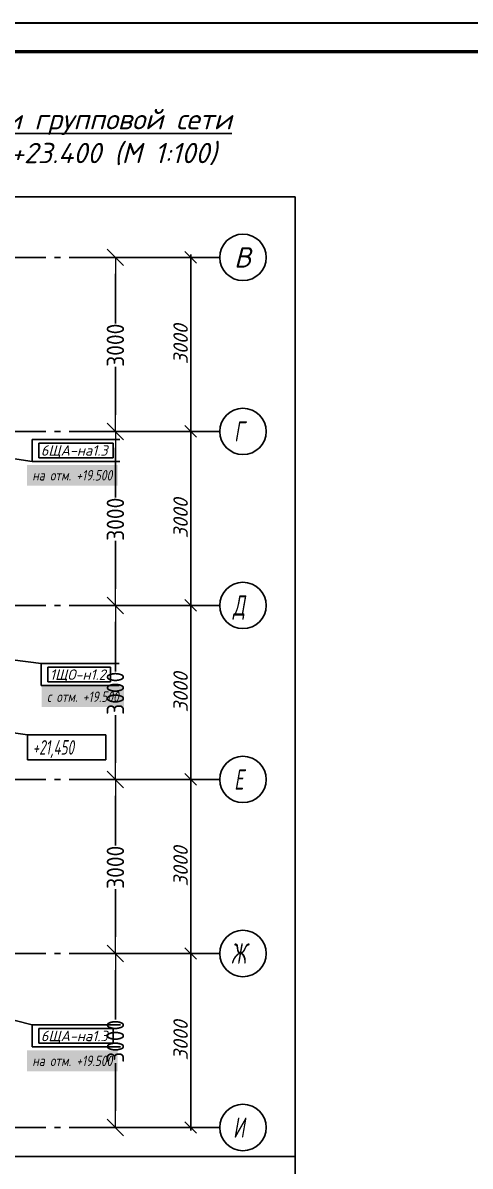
# Model space of a CAD drawing. Header units: millimetres. Extents: x 0 to 622, y 0 to 297.
# Drawn here: x 146.6 to 223.8, y 99.9 to 297 of the extents above; entities that cross this region are included whole.
import ezdxf

# ---------------------------------------------------------------- set-up
doc = ezdxf.new("R2010")
doc.units = ezdxf.units.MM
doc.linetypes.add('ГОСТ 2.303 5', pattern=[24, 20, -1.5, 1, -1.5])
for name, color, linetype in [('Viewport1ForCustomObjects_0', 7, 'Continuous'), ('Viewport2ForCustomObjects_0', 7, 'Continuous'), ('Рамка', 7, 'Continuous'), ('Строительные оси', 7, 'Continuous'), ('ЭС', 7, 'Continuous')]:
    doc.layers.add(name, color=color, linetype=linetype)
doc.styles.add('1.8', font='isocpeui.ttf', dxfattribs={"height": 1.8})
doc.styles.add('2.5', font='isocpeui.ttf')
doc.styles.add('3.5', font='isocpeui.ttf', dxfattribs={"height": 3.5})
doc.styles.add('CustomTextStyle134', font='isocpeui.ttf', dxfattribs={"width": 0.987755, "height": 1.8})
doc.styles.add('CustomTextStyle135', font='isocpeui.ttf', dxfattribs={"width": 0.987755, "height": 1.8})
doc.styles.add('CustomTextStyle136', font='isocpeui.ttf', dxfattribs={"width": 0.987755, "height": 1.8})
doc.styles.add('CustomTextStyle23', font='isocpeui.ttf', dxfattribs={"width": 0.651774, "height": 3.5})
doc.styles.add('CustomTextStyle25', font='isocpeui.ttf', dxfattribs={"width": 0.651774, "height": 3.5})
doc.styles.add('CustomTextStyle27', font='isocpeui.ttf', dxfattribs={"width": 0.651774, "height": 3.5})
doc.styles.add('CustomTextStyle29', font='isocpeui.ttf', dxfattribs={"width": 0.651774, "height": 3.5})
doc.styles.add('CustomTextStyle31', font='isocpeui.ttf', dxfattribs={"width": 0.651774, "height": 3.5})
doc.styles.add('CustomTextStyle37', font='isocpeui.ttf', dxfattribs={"width": 0.987755, "height": 3.5})
doc.styles.add('CustomTextStyle5', font='isocpeui.ttf', dxfattribs={"width": 0.651774, "height": 2.5})
doc.styles.add('СПКБ-0000-000-АР#007$0$СГЕНЕРИР_СТИЛЬ_3', font='isocp.shx')
doc.dimstyles.new('ISO-100', dxfattribs={"dimtxt": 2.5, "dimasz": 2, "dimexe": 0.5, "dimexo": 0.5, "dimgap": 0.5, "dimtad": 1, "dimdec": 0, "dimlfac": 100, "dimzin": 0, "dimdsep": 46, "dimtxsty": '2.5', "dimblk": 'OBLIQUE', "dimcen": 0, "dimdle": 0.5, "dimclrd": 3, "dimclre": 3, "dimadec": 0, "dimazin": 0, "dimtfac": 1, "dimtdec": 0, "dimtmove": 0, "dimatfit": 1, "dimfxl": 1, "dimtolj": 1, "dimtzin": 0, "dimlwd": -1, "dimarcsym": 0})
doc.dimstyles.new('СПКБ-0000-000-АР#007$0$СГЕНЕРИР_СТИЛЬ__2', dxfattribs={"dimtxt": 300, "dimasz": 285, "dimexe": 0.18, "dimexo": 0, "dimgap": 0.09, "dimtad": 1, "dimdec": 0, "dimzin": 0, "dimdsep": 46, "dimtxsty": 'СПКБ-0000-000-АР#007$0$СГЕНЕРИР_СТИЛЬ_3', "dimblk": 'СПКБ-0000-000-АР#007$0$ARROWHEAD_6', "dimblk1": 'СПКБ-0000-000-АР#007$0$ARROWHEAD_6', "dimblk2": 'СПКБ-0000-000-АР#007$0$ARROWHEAD_6', "dimcen": 0.09, "dimclrd": 256, "dimclre": 256, "dimclrt": 6, "dimadec": 0, "dimazin": 0, "dimtfac": 1, "dimtdec": 4, "dimtmove": 0, "dimatfit": 3, "dimfxl": 1, "dimtolj": 1, "dimtzin": 0, "dimarcsym": 0})

# ---------------------------------------------------------------- blocks, each defined once
blk = doc.blocks.new('_Oblique')
at = {"color": 0, "linetype": 'ByBlock', "lineweight": -2}
blk.add_line((-0.5, -0.5), (0.5, 0.5), dxfattribs=at)
blk = doc.blocks.new('*D268')
at = {"layer": 'Defpoints', "color": 0, "ltscale": 100, "transparency": 16777216}
for p in [(175.59, 136.57), (180.59, 136.57), (180.59, 106.57)]:
    blk.add_point(p, dxfattribs=at)
at = {"layer": 'Строительные оси', "color": 3, "lineweight": -2, "ltscale": 100, "transparency": 16777216}
for p, q in [((180.09, 136.57), (175.09, 136.57)), ((180.09, 106.57), (175.09, 106.57))]:
    blk.add_line(p, q, dxfattribs=at)
at = {"layer": 'Строительные оси', "color": 3, "ltscale": 100, "transparency": 16777216}
blk.add_line((175.59, 106.07), (175.59, 137.07), dxfattribs=at)
at = {"layer": 'Строительные оси', "color": 3, "ltscale": 100, "transparency": 16777216, "xscale": 2, "yscale": 2, "zscale": 2}
for p, rotation in [((175.59, 136.57), 90), ((175.59, 106.57), 270)]:
    blk.add_blockref('_Oblique', p, dxfattribs=dict(at, rotation=rotation))
at = {"layer": 'Строительные оси', "color": 0, "ltscale": 100, "transparency": 16777216, "insert": (173.84, 121.57), "char_height": 2.5, "attachment_point": 5, "rotation": 90, "style": '2.5'}
blk.add_mtext('\\A1;3000', dxfattribs=at)
blk = doc.blocks.new('*D269')
at = {"layer": 'Defpoints', "color": 0, "ltscale": 100, "transparency": 16777216}
for p in [(175.59, 166.57), (180.59, 166.57), (180.59, 136.57)]:
    blk.add_point(p, dxfattribs=at)
at = {"layer": 'Строительные оси', "color": 3, "lineweight": -2, "ltscale": 100, "transparency": 16777216}
for p, q in [((180.09, 166.57), (175.09, 166.57)), ((180.09, 136.57), (175.09, 136.57))]:
    blk.add_line(p, q, dxfattribs=at)
at = {"layer": 'Строительные оси', "color": 3, "ltscale": 100, "transparency": 16777216}
blk.add_line((175.59, 136.07), (175.59, 167.07), dxfattribs=at)
at = {"layer": 'Строительные оси', "color": 3, "ltscale": 100, "transparency": 16777216, "xscale": 2, "yscale": 2, "zscale": 2}
for p, rotation in [((175.59, 166.57), 90), ((175.59, 136.57), 270)]:
    blk.add_blockref('_Oblique', p, dxfattribs=dict(at, rotation=rotation))
at = {"layer": 'Строительные оси', "color": 0, "ltscale": 100, "transparency": 16777216, "insert": (173.84, 151.57), "char_height": 2.5, "attachment_point": 5, "rotation": 90, "style": '2.5'}
blk.add_mtext('\\A1;3000', dxfattribs=at)
blk = doc.blocks.new('*D270')
at = {"layer": 'Defpoints', "color": 0, "ltscale": 100, "transparency": 16777216}
for p in [(175.59, 196.57), (180.59, 196.57), (180.59, 166.57)]:
    blk.add_point(p, dxfattribs=at)
at = {"layer": 'Строительные оси', "color": 3, "lineweight": -2, "ltscale": 100, "transparency": 16777216}
for p, q in [((180.09, 196.57), (175.09, 196.57)), ((180.09, 166.57), (175.09, 166.57))]:
    blk.add_line(p, q, dxfattribs=at)
at = {"layer": 'Строительные оси', "color": 3, "ltscale": 100, "transparency": 16777216}
blk.add_line((175.59, 166.07), (175.59, 197.07), dxfattribs=at)
at = {"layer": 'Строительные оси', "color": 3, "ltscale": 100, "transparency": 16777216, "xscale": 2, "yscale": 2, "zscale": 2}
for p, rotation in [((175.59, 196.57), 90), ((175.59, 166.57), 270)]:
    blk.add_blockref('_Oblique', p, dxfattribs=dict(at, rotation=rotation))
at = {"layer": 'Строительные оси', "color": 0, "ltscale": 100, "transparency": 16777216, "insert": (173.84, 181.57), "char_height": 2.5, "attachment_point": 5, "rotation": 90, "style": '2.5'}
blk.add_mtext('\\A1;3000', dxfattribs=at)
blk = doc.blocks.new('*D271')
at = {"layer": 'Defpoints', "color": 0, "ltscale": 100, "transparency": 16777216}
for p in [(175.59, 226.57), (180.59, 226.57), (180.59, 196.57)]:
    blk.add_point(p, dxfattribs=at)
at = {"layer": 'Строительные оси', "color": 3, "ltscale": 100, "transparency": 16777216}
blk.add_line((175.59, 196.07), (175.59, 227.07), dxfattribs=at)
at = {"layer": 'Строительные оси', "color": 3, "lineweight": -2, "ltscale": 100, "transparency": 16777216}
for p, q in [((180.09, 226.57), (175.09, 226.57)), ((180.09, 196.57), (175.09, 196.57))]:
    blk.add_line(p, q, dxfattribs=at)
at = {"layer": 'Строительные оси', "color": 3, "ltscale": 100, "transparency": 16777216, "xscale": 2, "yscale": 2, "zscale": 2}
for p, rotation in [((175.59, 226.57), 90), ((175.59, 196.57), 270)]:
    blk.add_blockref('_Oblique', p, dxfattribs=dict(at, rotation=rotation))
at = {"layer": 'Строительные оси', "color": 0, "ltscale": 100, "transparency": 16777216, "insert": (173.84, 211.57), "char_height": 2.5, "attachment_point": 5, "rotation": 90, "style": '2.5'}
blk.add_mtext('\\A1;3000', dxfattribs=at)
blk = doc.blocks.new('*D272')
at = {"layer": 'Defpoints', "color": 0, "ltscale": 100, "transparency": 16777216}
for p in [(175.59, 256.57), (180.59, 256.57), (180.59, 226.57)]:
    blk.add_point(p, dxfattribs=at)
at = {"layer": 'Строительные оси', "color": 3, "lineweight": -2, "ltscale": 100, "transparency": 16777216}
for p, q in [((180.09, 256.57), (175.09, 256.57)), ((180.09, 226.57), (175.09, 226.57))]:
    blk.add_line(p, q, dxfattribs=at)
at = {"layer": 'Строительные оси', "color": 3, "ltscale": 100, "transparency": 16777216}
blk.add_line((175.59, 226.07), (175.59, 257.07), dxfattribs=at)
at = {"layer": 'Строительные оси', "color": 3, "ltscale": 100, "transparency": 16777216, "xscale": 2, "yscale": 2, "zscale": 2}
for p, rotation in [((175.59, 256.57), 90), ((175.59, 226.57), 270)]:
    blk.add_blockref('_Oblique', p, dxfattribs=dict(at, rotation=rotation))
at = {"layer": 'Строительные оси', "color": 0, "ltscale": 100, "transparency": 16777216, "insert": (173.84, 241.57), "char_height": 2.5, "attachment_point": 5, "rotation": 90, "style": '2.5'}
blk.add_mtext('\\A1;3000', dxfattribs=at)
blk = doc.blocks.new('СПКБ-0000-000-АР#007$0$ARROWHEAD_6')
at = {"color": 0, "linetype": 'Continuous', "lineweight": 0}
for p, q in [((0, 0), (-1, 0)), ((-0.5, -0.5), (0.5, 0.5))]:
    blk.add_line(p, q, dxfattribs=at)
blk = doc.blocks.new('*D273')
at = {"color": 161, "linetype": 'Continuous', "lineweight": -2, "true_color": 0x40a5ff, "transparency": 16777216}
for p, q in [((175.57, 136.57), (162.59, 136.57)), ((162.59, 133.72), (162.59, 125.19)), ((162.59, 109.42), (162.59, 117.68)), ((175.57, 106.57), (162.59, 106.57))]:
    blk.add_line(p, q, dxfattribs=at)
at = {"layer": 'Defpoints', "color": 0, "linetype": 'Continuous', "transparency": 16777216}
for p in [(162.59, 136.57), (175.57, 136.57), (175.57, 106.57)]:
    blk.add_point(p, dxfattribs=at)
at = {"color": 161, "linetype": 'Continuous', "lineweight": -2, "true_color": 0x40a5ff, "transparency": 16777216, "xscale": 2.85, "yscale": 2.85, "zscale": 2.85}
for p, rotation in [((162.59, 136.57), 90), ((162.59, 106.57), 270)]:
    blk.add_blockref('СПКБ-0000-000-АР#007$0$ARROWHEAD_6', p, dxfattribs=dict(at, rotation=rotation))
at = {"color": 6, "linetype": 'Continuous', "lineweight": 25, "transparency": 16777216, "insert": (162.59, 121.43), "char_height": 3, "attachment_point": 5, "rotation": 90, "style": 'СПКБ-0000-000-АР#007$0$СГЕНЕРИР_СТИЛЬ_3'}
blk.add_mtext('\\A1;3000', dxfattribs=at)
blk = doc.blocks.new('*D274')
at = {"color": 161, "linetype": 'Continuous', "lineweight": -2, "true_color": 0x40a5ff, "transparency": 16777216}
for p, q in [((175.57, 166.57), (162.59, 166.57)), ((162.59, 163.72), (162.59, 155.19)), ((162.59, 139.42), (162.59, 147.68)), ((175.57, 136.57), (162.59, 136.57))]:
    blk.add_line(p, q, dxfattribs=at)
at = {"layer": 'Defpoints', "color": 0, "linetype": 'Continuous', "transparency": 16777216}
for p in [(162.59, 166.57), (175.57, 166.57), (175.57, 136.57)]:
    blk.add_point(p, dxfattribs=at)
at = {"color": 161, "linetype": 'Continuous', "lineweight": -2, "true_color": 0x40a5ff, "transparency": 16777216, "xscale": 2.85, "yscale": 2.85, "zscale": 2.85}
for p, rotation in [((162.59, 166.57), 90), ((162.59, 136.57), 270)]:
    blk.add_blockref('СПКБ-0000-000-АР#007$0$ARROWHEAD_6', p, dxfattribs=dict(at, rotation=rotation))
at = {"color": 6, "linetype": 'Continuous', "lineweight": 25, "transparency": 16777216, "insert": (162.59, 151.43), "char_height": 3, "attachment_point": 5, "rotation": 90, "style": 'СПКБ-0000-000-АР#007$0$СГЕНЕРИР_СТИЛЬ_3'}
blk.add_mtext('\\A1;3000', dxfattribs=at)
blk = doc.blocks.new('*D275')
at = {"color": 161, "linetype": 'Continuous', "lineweight": -2, "true_color": 0x40a5ff, "transparency": 16777216}
for p, q in [((175.57, 196.57), (162.59, 196.57)), ((162.59, 193.72), (162.59, 185.19)), ((162.59, 169.42), (162.59, 177.68)), ((175.57, 166.57), (162.59, 166.57))]:
    blk.add_line(p, q, dxfattribs=at)
at = {"layer": 'Defpoints', "color": 0, "linetype": 'Continuous', "transparency": 16777216}
for p in [(162.59, 196.57), (175.57, 196.57), (175.57, 166.57)]:
    blk.add_point(p, dxfattribs=at)
at = {"color": 161, "linetype": 'Continuous', "lineweight": -2, "true_color": 0x40a5ff, "transparency": 16777216, "xscale": 2.85, "yscale": 2.85, "zscale": 2.85}
for p, rotation in [((162.59, 196.57), 90), ((162.59, 166.57), 270)]:
    blk.add_blockref('СПКБ-0000-000-АР#007$0$ARROWHEAD_6', p, dxfattribs=dict(at, rotation=rotation))
at = {"color": 6, "linetype": 'Continuous', "lineweight": 25, "transparency": 16777216, "insert": (162.59, 181.43), "char_height": 3, "attachment_point": 5, "rotation": 90, "style": 'СПКБ-0000-000-АР#007$0$СГЕНЕРИР_СТИЛЬ_3'}
blk.add_mtext('\\A1;3000', dxfattribs=at)
blk = doc.blocks.new('*D276')
at = {"color": 161, "linetype": 'Continuous', "lineweight": -2, "true_color": 0x40a5ff, "transparency": 16777216}
for p, q in [((175.57, 226.57), (162.59, 226.57)), ((162.59, 223.72), (162.59, 215.19)), ((162.59, 199.42), (162.59, 207.68)), ((175.57, 196.57), (162.59, 196.57))]:
    blk.add_line(p, q, dxfattribs=at)
at = {"layer": 'Defpoints', "color": 0, "linetype": 'Continuous', "transparency": 16777216}
for p in [(162.59, 226.57), (175.57, 226.57), (175.57, 196.57)]:
    blk.add_point(p, dxfattribs=at)
at = {"color": 161, "linetype": 'Continuous', "lineweight": -2, "true_color": 0x40a5ff, "transparency": 16777216, "xscale": 2.85, "yscale": 2.85, "zscale": 2.85}
for p, rotation in [((162.59, 226.57), 90), ((162.59, 196.57), 270)]:
    blk.add_blockref('СПКБ-0000-000-АР#007$0$ARROWHEAD_6', p, dxfattribs=dict(at, rotation=rotation))
at = {"color": 6, "linetype": 'Continuous', "lineweight": 25, "transparency": 16777216, "insert": (162.59, 211.43), "char_height": 3, "attachment_point": 5, "rotation": 90, "style": 'СПКБ-0000-000-АР#007$0$СГЕНЕРИР_СТИЛЬ_3'}
blk.add_mtext('\\A1;3000', dxfattribs=at)
blk = doc.blocks.new('*D277')
at = {"color": 161, "linetype": 'Continuous', "lineweight": -2, "true_color": 0x40a5ff, "transparency": 16777216}
for p, q in [((175.57, 256.57), (162.59, 256.57)), ((162.59, 253.72), (162.59, 245.19)), ((162.59, 229.42), (162.59, 237.68)), ((175.57, 226.57), (162.59, 226.57))]:
    blk.add_line(p, q, dxfattribs=at)
at = {"layer": 'Defpoints', "color": 0, "linetype": 'Continuous', "transparency": 16777216}
for p in [(162.59, 256.57), (175.57, 256.57), (175.57, 226.57)]:
    blk.add_point(p, dxfattribs=at)
at = {"color": 161, "linetype": 'Continuous', "lineweight": -2, "true_color": 0x40a5ff, "transparency": 16777216, "xscale": 2.85, "yscale": 2.85, "zscale": 2.85}
for p, rotation in [((162.59, 256.57), 90), ((162.59, 226.57), 270)]:
    blk.add_blockref('СПКБ-0000-000-АР#007$0$ARROWHEAD_6', p, dxfattribs=dict(at, rotation=rotation))
at = {"color": 6, "linetype": 'Continuous', "lineweight": 25, "transparency": 16777216, "insert": (162.59, 241.43), "char_height": 3, "attachment_point": 5, "rotation": 90, "style": 'СПКБ-0000-000-АР#007$0$СГЕНЕРИР_СТИЛЬ_3'}
blk.add_mtext('\\A1;3000', dxfattribs=at)
blk = doc.blocks.new('*E279')
at = {"layer": 'Строительные оси', "color": 3, "linetype": 'ГОСТ 2.303 5', "lineweight": 25}
for p, q in [((118.19, 155), (0, 155)), ((124.19, 155), (118.19, 155)), ((118.19, 125), (0, 125)), ((124.19, 125), (118.19, 125)), ((118.19, 95), (0, 95)), ((124.19, 95), (118.19, 95)), ((118.19, 65), (0, 65)), ((124.19, 65), (118.19, 65)), ((118.19, 35), (0, 35)), ((124.19, 35), (118.19, 35)), ((118.19, 5), (0, 5)), ((124.19, 5), (118.19, 5))]:
    blk.add_line(p, q, dxfattribs=at)
at = {"layer": 'Строительные оси', "color": 3, "linetype": 'Continuous', "lineweight": 25}
for centre in [(128.19, 155), (128.19, 125), (128.19, 95), (128.19, 65), (128.19, 35), (128.19, 5)]:
    blk.add_circle(centre, 4, dxfattribs=at)
at = {"layer": 'ЭС', "color": 6, "linetype": 'Continuous'}
for p, q in [((86.21, 73.36), (91.03, 72.68)), ((104.52, 72.68), (91.03, 72.68)), ((91.03, 72.68), (91.03, 68.38)), ((104.52, 68.38), (104.52, 72.68)), ((91.03, 68.38), (104.52, 68.38))]:
    blk.add_line(p, q, dxfattribs=at)
at = {"layer": 'Строительные оси', "linetype": 'Continuous', "lineweight": 25}
for s, style, width, p in [('В', 'CustomTextStyle37', 0.987755, (126.65, 153.25)), ('Г', 'CustomTextStyle31', 0.651774, (126.66, 123.25)), ('Д', 'CustomTextStyle29', 0.651774, (126.47, 93.25)), ('Е', 'CustomTextStyle27', 0.651774, (126.66, 63.25)), ('Ж', 'CustomTextStyle25', 0.651774, (126.12, 33.25)), ('И', 'CustomTextStyle23', 0.651774, (126.48, 3.25))]:
    blk.add_text(s, height=3.5, dxfattribs=dict(at, style=style, width=width)).set_placement(p)
at = {"layer": 'ЭС', "color": 7, "linetype": 'Continuous', "style": 'CustomTextStyle5', "width": 0.651774}
blk.add_text('+21,450', height=2.5, dxfattribs=at).set_placement((91.93, 69.28))
blk = doc.blocks.new('CustomObjectsInViewport1_0')
at = {"layer": 'ЭС'}
for p, q in [((148.24, 225.19), (163.36, 225.19)), ((148.24, 225.19), (148.24, 221.39)), ((132.72, 223.76), (148.24, 221.39)), ((148.24, 221.39), (163.36, 221.39)), ((130.84, 189.03), (149.8, 186.54)), ((149.8, 186.54), (163.23, 186.54)), ((149.8, 182.74), (149.8, 186.54)), ((149.8, 182.74), (163.23, 182.74)), ((132.75, 128.27), (148.24, 124.25)), ((148.24, 124.25), (163.45, 124.25)), ((148.24, 120.45), (148.24, 124.25)), ((148.24, 120.45), (163.45, 120.45))]:
    blk.add_line(p, q, dxfattribs=at)
at = {"layer": 'ЭС', "color": 7, "true_color": 0xffffff}
for p, q in [((162.22, 224.55), (149.38, 224.55)), ((149.38, 224.55), (149.38, 222.03)), ((162.22, 222.03), (162.22, 224.55)), ((149.38, 222.03), (162.22, 222.03)), ((149.38, 222.03), (149.38, 222.03)), ((161.72, 185.9), (150.94, 185.9)), ((150.94, 185.9), (150.94, 183.38)), ((161.72, 183.38), (161.72, 185.9)), ((150.94, 183.38), (161.72, 183.38)), ((150.94, 183.38), (150.94, 183.38)), ((162.22, 123.61), (149.38, 123.61)), ((149.38, 123.61), (149.38, 121.09)), ((162.22, 121.09), (162.22, 123.61)), ((149.38, 121.09), (162.22, 121.09)), ((149.38, 121.09), (149.38, 121.09))]:
    blk.add_line(p, q, dxfattribs=at)
at = {"layer": 'ЭС', "width": 0.987755}
for s, style, p in [('6ЩА-на1.3', 'CustomTextStyle135', (149.74, 222.39)), ('1ЩО-н1.2', 'CustomTextStyle136', (151.3, 183.74)), ('6ЩА-на1.3', 'CustomTextStyle134', (149.74, 121.45))]:
    blk.add_text(s, height=1.8, dxfattribs=dict(at, style=style)).set_placement(p)
blk = doc.blocks.new('*E278')
at = {"color": 161, "linetype": 'Continuous', "lineweight": 25, "true_color": 0x40a5ff}
for base, p1, p2, picture, middle in [((121.121, 155.75), (134.1, 125.75), (134.1, 155.75), '*D277', (121.121, 140.615)), ((121.121, 125.75), (134.1, 95.75), (134.1, 125.75), '*D276', (121.121, 110.615)), ((121.121, 95.75), (134.1, 65.75), (134.1, 95.75), '*D275', (121.121, 80.615)), ((121.121, 65.75), (134.1, 35.75), (134.1, 65.75), '*D274', (121.121, 50.615)), ((121.121, 35.75), (134.1, 5.75), (134.1, 35.75), '*D273', (121.121, 20.615))]:
    dim = blk.add_linear_dim(base=base, p1=p1, p2=p2, angle=90, dimstyle='СПКБ-0000-000-АР#007$0$СГЕНЕРИР_СТИЛЬ__2', override={"dimscale": 0.01, "dimlfac": 100}, dxfattribs=at)
    dim.commit()
    dim.dimension.update_dxf_attribs({"geometry": picture, "text_midpoint": middle, "dimtype": 160, "text_rotation": 90, "insert": (-41.468, -100.819)})

msp = doc.modelspace()

# ---------------------------------------------------------------- linework, layer by layer
at = {"layer": 'Defpoints', "linetype": 'Continuous'}
for points in [[(56.406, 101.569), (193.594, 101.569), (193.594, 266.983), (56.406, 266.983)], [(56.406, 73.155), (193.594, 73.155), (193.594, 101.569), (56.406, 101.569)]]:
    msp.add_lwpolyline(points, close=True, dxfattribs=at)
at = {"layer": 'Рамка', "lineweight": 30}
msp.add_lwpolyline([(420, 0), (0, 0), (0, 297), (420, 297)], close=True, dxfattribs=at)
at = {"layer": 'Рамка', "lineweight": 50}
msp.add_lwpolyline([(415, 5), (415, 292), (20, 292), (20, 5)], close=True, dxfattribs=at)

# ---------------------------------------------------------------- block references
msp.add_blockref('*E278', (41.468, 100.819))
at = {"layer": 'Viewport1ForCustomObjects_0'}
msp.add_blockref('CustomObjectsInViewport1_0', (0, 0), dxfattribs=at)
at = {"layer": 'Viewport2ForCustomObjects_0'}
msp.add_blockref('*E279', (56.406, 101.569), dxfattribs=at)

# ---------------------------------------------------------------- texts
at = {"layer": 'ЭС', "insert": (125, 277), "char_height": 3.5, "attachment_point": 5, "style": '3.5'}
msp.add_mtext('{\\fISOCPEUR|b1|i1|c204|p34;\\LЭлектроосвещение. План прокладки групповой сети\\P\\lна кровле корпуса №142 на отм. +23.400 (М 1:100)}', dxfattribs=at)
at = {"layer": 'ЭС', "char_height": 1.8, "style": '1.8', "bg_fill": 1, "box_fill_scale": 1.5, "bg_fill_color": 7, "bg_fill_true_color": 16777215, "bg_fill_transparency": 0}
for s, insert, attachment_point in [('{\\W0.8;на отм. +19.500}', (162.061, 219.905), 3), ('{\\W0.8;с отм. +19.500}', (150.797, 181.736), 1), ('{\\W0.8;на отм. +19.500}', (162.061, 118.967), 3)]:
    msp.add_mtext(s, dxfattribs=dict(at, insert=insert, attachment_point=attachment_point))

# ---------------------------------------------------------------- dimensions: what is measured, and where the dimension line sits
at = {"layer": 'Строительные оси', "ltscale": 100}
for base, p1, p2, picture, middle in [((175.594, 256.569), (180.594, 226.569), (180.594, 256.569), '*D272', (173.844, 241.569)), ((175.594, 226.569), (180.594, 196.569), (180.594, 226.569), '*D271', (173.844, 211.569)), ((175.594, 196.569), (180.594, 166.569), (180.594, 196.569), '*D270', (173.844, 181.569)), ((175.594, 166.569), (180.594, 136.569), (180.594, 166.569), '*D269', (173.844, 151.569)), ((175.594, 136.569), (180.594, 106.569), (180.594, 136.569), '*D268', (173.844, 121.569))]:
    dim = msp.add_linear_dim(base=base, p1=p1, p2=p2, angle=90, dimstyle='ISO-100', override={"dimscale": 1, "dimlfac": 100}, dxfattribs=at)
    dim.commit()
    dim.dimension.update_dxf_attribs({"geometry": picture, "text_midpoint": middle})

doc.saveas('drawing.dxf')
